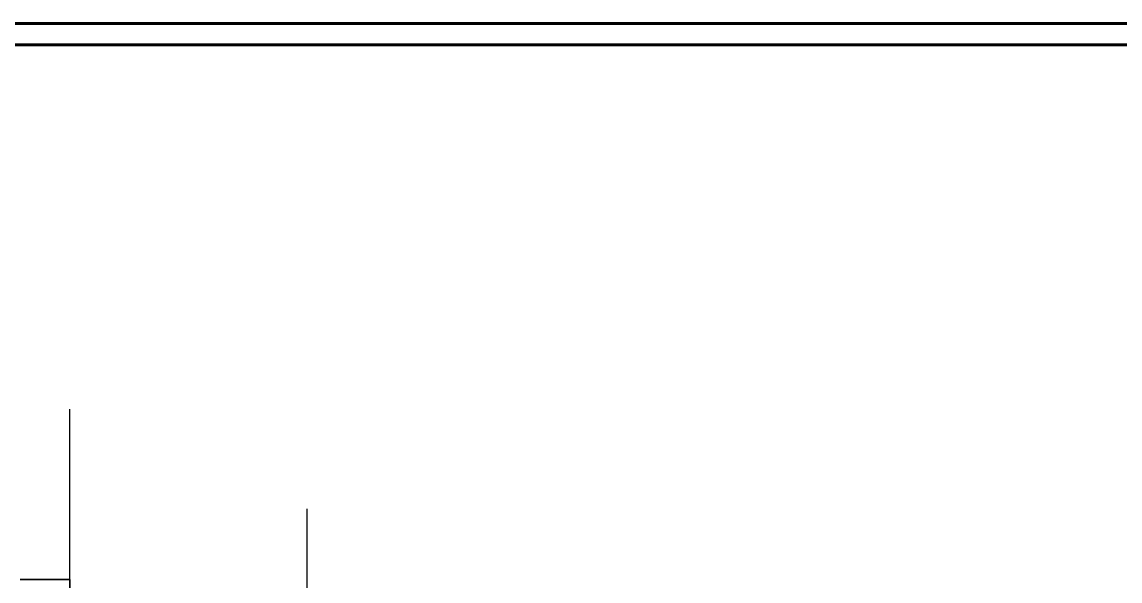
# Model space of a CAD drawing. Header units: millimetres. Extents: x 54215 to 67697, y 23496 to 56611.
# Drawn here: x 56320 to 57099, y 55740 to 56136 of the extents above; entities that cross this region are included whole.
import ezdxf

# ---------------------------------------------------------------- set-up
doc = ezdxf.new("R2010")
doc.units = ezdxf.units.MM
doc.layers.add('- 0.35', color=3, linetype='Continuous', lineweight=35)
doc.layers.add('0 rölöve', color=7, linetype='Continuous', true_color=0xf1380e)

# ---------------------------------------------------------------- blocks, each defined once
blk = doc.blocks.new('plan girişblok')
at = {"layer": '- 0.35'}
for q in [(3652.07, 3367.46), (3687.07, 3361.46)]:
    blk.add_line((3687.07, 3367.46), q, dxfattribs=at)
at = {"layer": '0 rölöve'}
blk.add_line((3687.07, 3367.46), (3687.07, 3488.29), dxfattribs=at)

msp = doc.modelspace()

# ---------------------------------------------------------------- linework, layer by layer
msp.add_line((56522.639, 54835.672), (56522.639, 55790.667))
at = {"color": 252, "const_width": 2.135}
for points in [[(58557.476, 54334.49), (55067.754, 54334.49), (55067.754, 56134.49), (58557.476, 56134.49), (58557.476, 54995.442, -0.4142136), (58532.389, 54970.355), (58153.583, 54970.355, 0.4142136), (58143.549, 54960.321), (58143.549, 54716.483, 0.4142136), (58153.583, 54706.448), (58532.389, 54706.448, -0.4142136), (58557.476, 54681.362), (58557.476, 54334.49)], [(58542.424, 54995.442, -0.4142136), (58532.389, 54985.407), (58153.583, 54985.407, 0.4142136), (58128.497, 54960.321), (58128.497, 54716.483, 0.4142136), (58153.583, 54691.397), (58532.389, 54691.397, -0.4142136), (58542.424, 54681.362), (58542.424, 54349.542), (55082.806, 54349.542), (55082.806, 56119.438), (58542.424, 56119.438), (58542.424, 54995.442)]]:
    msp.add_lwpolyline(points, format="xyb", dxfattribs=at)

# ---------------------------------------------------------------- block references
at = {"layer": '0 rölöve'}
msp.add_blockref('plan girişblok', (52667.195, 52373.134), dxfattribs=at)

doc.saveas('drawing.dxf')
